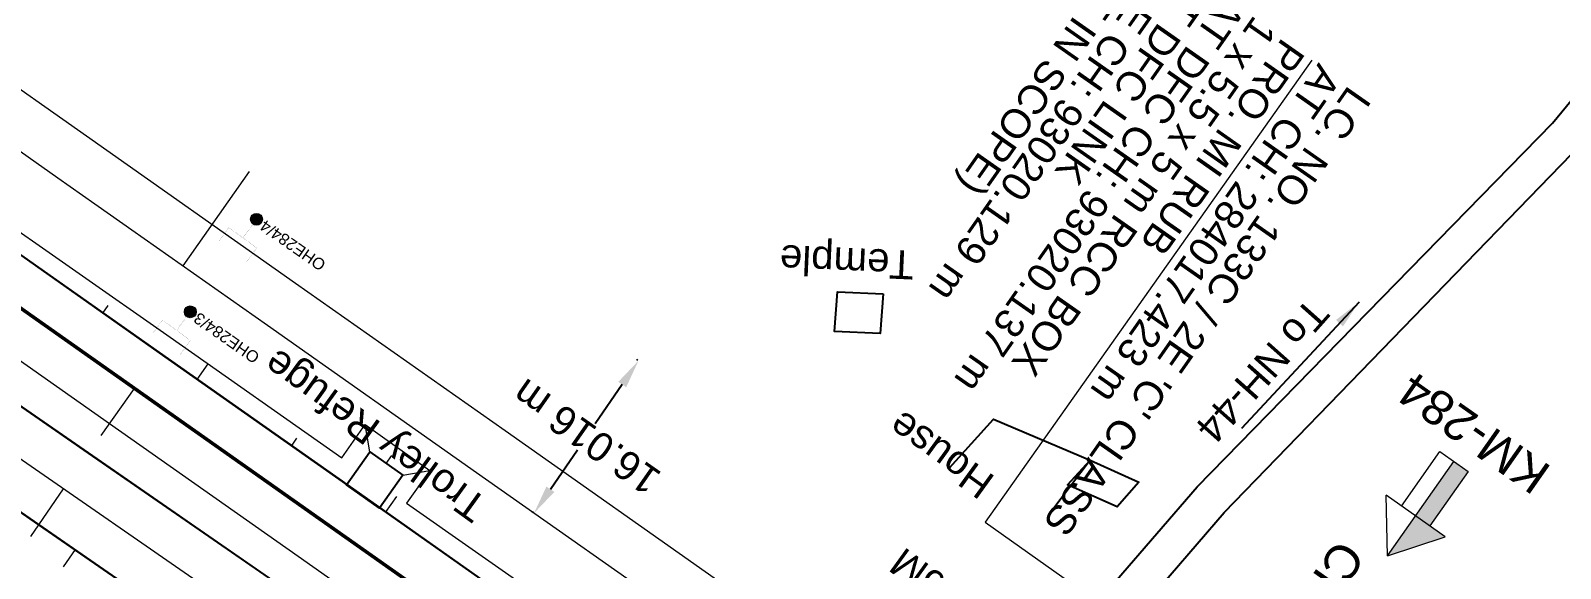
# Model space of a CAD drawing. Header units: metres. Extents: x 644418 to 1306172, y 3366650 to 6747308.
# Drawn here: x 657606.3 to 657739.1, y 3370344.5 to 3370391.1 of the extents above; entities that cross this region are included whole.
import ezdxf
from ezdxf.enums import TextEntityAlignment as Align

# ---------------------------------------------------------------- set-up
doc = ezdxf.new("R2010")
doc.units = ezdxf.units.M
doc.header["$MEASUREMENT"] = 0
doc.linetypes.add('CENTER', pattern=[2, 1.25, -0.25, 0.25, -0.25])
doc.layers.get('Defpoints').update_dxf_attribs({"lineweight": 0})
for name, color, linetype in [('C-ROAD-CNTR-N', 92, 'Continuous'), ('PROPOSED DFCC FORMATION LINE', 187, 'Continuous'), ('PROPOSED FORMATION LINE - Connecting line', 187, 'Continuous'), ('RELIGIOUS_PLACE', 251, 'Continuous'), ('RESIDENTIAL_BL_PUC', 251, 'Continuous'), ('Side Details', 251, 'Continuous'), ('SUB_ROAD_EDGE', 34, 'Continuous'), ('TOPO_TEXT', 251, 'Continuous'), ('Trolley Refuse', 10, 'Continuous')]:
    doc.layers.add(name, color=color, linetype=linetype)
for name, color, linetype, lineweight in [('Existing Chainage', 7, 'Continuous', 0), ('Existing IR Track', 143, 'Continuous', 0), ('Existing Railway Boundary', 7, 'CENTER', 0), ('KM STONE', 7, 'Continuous', 0), ('LC DETAILS IN PLAN', 7, 'Continuous', 0), ('OHE MAST', 8, 'Continuous', 0), ('OHE MAST TEXT', 8, 'Continuous', 0), ('PROP-DFC Connecting line', 1, 'Continuous', 0), ('Proposed Chainage', 10, 'Continuous', 0), ('Proposed Chainages Connecting line', 10, 'Continuous', 0), ('PROPOSED DFCC TOE LINE - Connecting line', 239, 'Continuous', 0), ('PROPOSED DFCC TOE SLOPES', 239, 'Continuous', 0), ('PROPOSED DFCC TOE SLOPES - Connecting line', 239, 'Continuous', 0), ('PROPOSED DFCC TRACK', 1, 'Continuous', 0)]:
    doc.layers.add(name, color=color, linetype=linetype, lineweight=lineweight)
doc.styles.get("Standard").update_dxf_attribs({"font": 'arial.ttf'})
doc.styles.add('Style-Arial', font='arial.ttf')
doc.dimstyles.new('DIM', dxfattribs={"dimtxt": 2.5, "dimasz": 2.5, "dimexe": 0.18, "dimexo": 0.0625, "dimgap": 0.09, "dimtad": 0, "dimtih": 1, "dimtoh": 1, "dimdec": 3, "dimzin": 0, "dimdsep": 46, "dimtxsty": 'Standard', "dimcen": 0.09, "dimadec": 0, "dimazin": 0, "dimtfac": 1, "dimtdec": 3, "dimtofl": 0, "dimtmove": 0, "dimatfit": 3, "dimfxl": 1, "dimtolj": 1, "dimtzin": 0, "dimarcsym": 0})
doc.dimstyles.new('ISO-25', dxfattribs={"dimtxt": 2.5, "dimasz": 2.5, "dimexe": 1.25, "dimexo": 0.625, "dimtad": 1, "dimtxsty": 'Standard', "dimcen": 2.5, "dimadec": 0, "dimazin": 0, "dimtfac": 1, "dimtmove": 0, "dimatfit": 3, "dimfxl": 1, "dimarcsym": 0})

# ---------------------------------------------------------------- blocks, each defined once
blk = doc.blocks.new('OHE MAST')
h = blk.add_hatch(color=256)
edge = h.paths.add_edge_path()
edge.add_arc((0, 0), 0.514, 0, 360)
at = {"const_width": 0.01, "flags": 128}
for points in [[(1.5, 3.5), (1.5, 2), (-1.5, 2), (-1.5, 3.5)], [(0, 2), (0, 0)]]:
    blk.add_lwpolyline(points, dxfattribs=at)
blk.add_circle((0, 0), 0.514)
blk = doc.blocks.new('KM POST PLAN')
at = {"extrusion": (0, 0, -1)}
h = blk.add_hatch(color=256, dxfattribs=at)
h.paths.add_polyline_path([(0, -20), (0, -8.47), (3, -8.47), (3, -20)])
h.paths.add_polyline_path([(0, -8.47), (0, 0), (6.25, -8.47), (3, -8.47)], flags=16)
at = {"flags": 128}
for points in [[(0, 0), (-6.25, -8.47), (6.25, -8.47)], [(0, 0), (0, -20)], [(0, 0), (6.25, -8.47)], [(3, -8.47), (3, -20), (-3, -20), (-3, -8.47)]]:
    blk.add_lwpolyline(points, dxfattribs=at)
at = {"style": 'Style-Arial'}
blk.add_attdef('KM-POST', text='', height=6, dxfattribs=at).set_placement((0, -26, -263.95), align=Align.MIDDLE_CENTER)
blk = doc.blocks.new('*D1545')
at = {"layer": 'Defpoints', "color": 0, "linetype": 'ByBlock', "ltscale": 0.5, "transparency": 16777216}
for p in [(657659.09, 3370362.49), (657659.09, 3370362.49), (657650.03, 3370349.28)]:
    blk.add_point(p, dxfattribs=at)
at = {"layer": 'Existing Railway Boundary', "color": 0, "linetype": 'ByBlock', "lineweight": -2, "ltscale": 0.5, "transparency": 16777216}
for p, q in [((657659.04, 3370362.52), (657658.95, 3370362.59)), ((657657.68, 3370360.43), (657655.33, 3370357.01)), ((657651.44, 3370351.34), (657653.79, 3370354.76)), ((657649.98, 3370349.32), (657649.88, 3370349.38))]:
    blk.add_line(p, q, dxfattribs=at)
at = {"layer": 'Existing Railway Boundary', "color": 0, "linetype": 'ByBlock', "ltscale": 0.5, "transparency": 16777216}
for points in [[(657657.34, 3370360.66), (657658.02, 3370360.19), (657659.09, 3370362.49)], [(657651.1, 3370351.58), (657651.79, 3370351.11), (657650.03, 3370349.28)]]:
    blk.add_solid(points, dxfattribs=at)
at = {"layer": 'Existing Railway Boundary', "color": 0, "linetype": 'ByBlock', "ltscale": 0.5, "transparency": 16777216, "insert": (657654.56, 3370355.88), "char_height": 2.5, "attachment_point": 5, "rotation": 145}
blk.add_mtext('\\A1;16.016 m', dxfattribs=at)

msp = doc.modelspace()

# ---------------------------------------------------------------- linework, layer by layer
at = {"layer": 'C-ROAD-CNTR-N', "color": 4, "linetype": 'Continuous', "lineweight": 50, "flags": 128}
msp.add_lwpolyline([(657778.5108, 3370245.3088), (656518.9277, 3371131.4062)], dxfattribs=at)
at = {"layer": 'Existing Chainage', "color": 0, "linetype": 'Continuous', "lineweight": 13, "flags": 128}
msp.add_lwpolyline([(657625.3095, 3370378.9006), (657619.5538, 3370370.7231)], dxfattribs=at)
at = {"layer": 'Existing IR Track', "flags": 128}
for points in [[(657479.0837, 3370469.6367), (657494.7503, 3370458.6204), (657510.4913, 3370447.5518), (657525.4845, 3370436.9769), (657540.4973, 3370426.3881), (657556.0263, 3370415.4584), (657571.5612, 3370404.5246), (657590.1621, 3370391.4214), (657608.7088, 3370378.3564), (657626.8917, 3370365.5584), (657645.0301, 3370352.7918), (657664.2026, 3370339.3306), (657683.4064, 3370325.8475), (657691.9961, 3370319.7715), (657698.7344, 3370315.0051), (657718.9308, 3370300.8201), (657737.6617, 3370287.6666), (657758.3662, 3370273.0929)], [(657497.1396, 3370462.1882), (657512.972, 3370451.059), (657527.89, 3370440.5672), (657542.9134, 3370430.0012), (657558.4511, 3370419.0771), (657573.8937, 3370408.2198), (657592.6018, 3370395.0611), (657611.2076, 3370381.9743), (657629.3453, 3370369.2203), (657647.5328, 3370356.4313), (657666.6418, 3370342.9742), (657685.8393, 3370329.4548), (657694.4109, 3370323.3752), (657701.3528, 3370318.4518), (657721.3174, 3370304.3853), (657740.3374, 3370290.9845)]]:
    msp.add_lwpolyline(points, dxfattribs=at)
at = {"layer": 'LC DETAILS IN PLAN', "linetype": 'Continuous', "lineweight": 0, "flags": 128}
msp.add_lwpolyline([(657717.5071, 3370388.5422), (657689.1712, 3370348.4833), (657699.7011, 3370341.0349), (657673.1849, 3370303.5484)], dxfattribs=at)
at = {"layer": 'PROP-DFC Connecting line', "color": 12, "linetype": 'Continuous', "lineweight": 0, "flags": 128}
msp.add_lwpolyline([(658000.7126, 3370086.1784), (657884.9972, 3370169.5125), (657882.9685, 3370170.9735), (657880.9398, 3370172.4344), (657878.911, 3370173.8952), (657876.882, 3370175.3558), (657874.8529, 3370176.8161), (657872.8235, 3370178.2761), (657870.7939, 3370179.7358), (657868.7639, 3370181.195, 0.00226771), (657794.8647, 3370233.7958), (657792.8212, 3370235.2361), (657790.7775, 3370236.6759), (657788.7334, 3370238.1153), (657786.6892, 3370239.5543), (657784.6447, 3370240.9932), (657782.6002, 3370242.4318), (657780.5555, 3370243.8703), (657778.5107, 3370245.3088), (656518.9277, 3371131.4062)], format="xyb", dxfattribs=at)
at = {"layer": 'Proposed Chainage', "lineweight": 0, "flags": 128}
msp.add_lwpolyline([(657606.3594, 3370347.2561), (657609.2017, 3370351.3697)], dxfattribs=at)
at = {"layer": 'Proposed Chainages Connecting line', "lineweight": 0, "flags": 128}
msp.add_lwpolyline([(657612.4737, 3370356), (657615.3506, 3370360.0894)], dxfattribs=at)
at = {"layer": 'PROPOSED DFCC FORMATION LINE', "lineweight": 0, "flags": 128}
for points in [[(657691.4361, 3370299.1086), (657677.1508, 3370308.9789), (657660.6964, 3370320.3479), (657644.2421, 3370331.7169), (657627.7877, 3370343.0859), (657611.3334, 3370354.4549), (657594.879, 3370365.8239), (657578.4246, 3370377.1929), (657561.9703, 3370388.5619), (657545.5159, 3370399.9309), (657544.8012, 3370400.4247), (657534.1698, 3370407.7704), (657529.0616, 3370411.2999), (657523.5383, 3370415.1161), (657512.6072, 3370422.6689), (657496.1529, 3370434.0379), (657479.6985, 3370445.4069), (657463.2441, 3370456.7759), (657446.7898, 3370468.1449)], [(657691.4649, 3370299.1494), (657677.1792, 3370309.02), (657660.7248, 3370320.389), (657644.2705, 3370331.758), (657627.8161, 3370343.127), (657611.3618, 3370354.496), (657594.9074, 3370365.865), (657578.4531, 3370377.234), (657561.9987, 3370388.603), (657545.5443, 3370399.972), (657544.8296, 3370400.4658), (657534.1982, 3370407.8116), (657529.09, 3370411.341), (657523.5667, 3370415.1573), (657512.6356, 3370422.71), (657496.1813, 3370434.079), (657479.7269, 3370445.448), (657463.2726, 3370456.817), (657446.8182, 3370468.186)], [(657748.3708, 3370271.0968), (657732.0129, 3370282.6042), (657715.6551, 3370294.1117), (657699.2973, 3370305.6192), (657682.9395, 3370317.1266), (657666.5817, 3370328.6341), (657650.2239, 3370340.1416), (657633.8661, 3370351.6491), (657617.5082, 3370363.1565), (657601.1504, 3370374.664), (657584.7926, 3370386.1715), (657568.4348, 3370397.6789), (657552.077, 3370409.1864), (657550.2499, 3370410.4717), (657535.7192, 3370420.6939), (657533.8921, 3370421.9792), (657519.3614, 3370432.2014), (657503.0035, 3370443.7088), (657486.6457, 3370455.2163), (657470.2879, 3370466.7238)], [(657740.864, 3370255.7799), (657738.6764, 3370257.2914), (657722.2221, 3370268.6604), (657705.7677, 3370280.0294), (657689.3133, 3370291.3984), (657672.859, 3370302.7674), (657656.4046, 3370314.1364), (657639.9503, 3370325.5054), (657623.4959, 3370336.8744), (657607.0416, 3370348.2434), (657590.5872, 3370359.6124), (657574.1328, 3370370.9814), (657557.6785, 3370382.3504), (657541.2241, 3370393.7194), (657540.5094, 3370394.2132), (657529.878, 3370401.5589), (657524.7698, 3370405.0884), (657519.2465, 3370408.9046), (657508.3154, 3370416.4574), (657491.8611, 3370427.8264), (657475.4067, 3370439.1954), (657458.9523, 3370450.5644), (657442.498, 3370461.9334)], [(657740.8924, 3370255.821), (657738.7048, 3370257.3325), (657722.2505, 3370268.7015), (657705.7961, 3370280.0705), (657689.3418, 3370291.4395), (657672.8874, 3370302.8085), (657656.433, 3370314.1775), (657639.9787, 3370325.5465), (657623.5243, 3370336.9155), (657607.07, 3370348.2845), (657590.6156, 3370359.6535), (657574.1613, 3370371.0225), (657557.7069, 3370382.3915), (657541.2525, 3370393.7605), (657540.5378, 3370394.2543), (657529.9064, 3370401.6), (657524.7982, 3370405.1295), (657519.2749, 3370408.9458), (657508.3438, 3370416.4985), (657491.8895, 3370427.8675), (657475.4351, 3370439.2365), (657458.9808, 3370450.6055), (657442.5264, 3370461.9745)]]:
    msp.add_lwpolyline(points, dxfattribs=at)
at = {"layer": 'PROPOSED DFCC TOE LINE - Connecting line', "lineweight": 0, "flags": 128}
msp.add_lwpolyline([(657474.3531, 3370465.0142), (657487.1583, 3370455.9449), (657503.5204, 3370444.4436), (657519.8438, 3370432.8871), (657534.3678, 3370422.6553), (657536.1942, 3370421.3691), (657550.7356, 3370411.1621), (657552.5809, 3370409.9028), (657568.997, 3370398.4781), (657585.5313, 3370387.2215), (657602.0613, 3370375.9588), (657618.464, 3370364.5152), (657633.3393, 3370354.083), (657635.3654, 3370356.951), (657640.9886, 3370352.9787), (657638.9756, 3370350.1292), (657651.2112, 3370341.545), (657667.9518, 3370330.5817), (657680.3922, 3370319.5361)], dxfattribs=at)
at = {"layer": 'PROPOSED DFCC TOE SLOPES', "linetype": 'Continuous', "lineweight": 0, "flags": 128}
msp.add_lwpolyline([(657610.2149, 3370346.1116), (657609.1868, 3370344.6237)], dxfattribs=at)
at = {"layer": 'PROPOSED DFCC TOE SLOPES - Connecting line', "linetype": 'Continuous', "lineweight": 0, "flags": 128}
for points in [[(657612.6135, 3370366.5999), (657613.0847, 3370367.2697)], [(657620.7924, 3370360.8462), (657621.7516, 3370362.2096)], [(657635.7712, 3370354.5923), (657635.3654, 3370356.951)], [(657628.9713, 3370355.0924), (657629.4551, 3370355.7801)], [(657637.2005, 3370353.5826), (657637.6843, 3370354.2703)], [(657638.6299, 3370352.5729), (657640.9886, 3370352.9787)], [(657637.1502, 3370349.3387), (657638.1257, 3370350.7254)]]:
    msp.add_lwpolyline(points, dxfattribs=at)
at = {"layer": 'PROPOSED DFCC TRACK', "color": 12, "flags": 128}
msp.add_lwpolyline([(658289.6175, 3369874.2512), (657836.5764, 3370193.6147), (657834.533, 3370195.0552), (657832.4896, 3370196.4955), (657830.4462, 3370197.9357), (657828.4026, 3370199.3757), (657826.3588, 3370200.8155), (657824.3148, 3370202.2549), (657822.2705, 3370203.694), (657820.2259, 3370205.1326, 0.0018521), (657759.4746, 3370247.5317), (657757.4191, 3370248.9547), (657755.3632, 3370250.3772), (657753.3071, 3370251.7993), (657751.2508, 3370253.221), (657749.1943, 3370254.6426), (657747.1376, 3370256.0639), (657745.0809, 3370257.4851), (657743.0241, 3370258.9062), (656537.4002, 3371091.9218)], format="xyb", dxfattribs=at)
at = {"layer": 'PROPOSED FORMATION LINE - Connecting line', "lineweight": 0, "flags": 128}
for points in [[(657748.3995, 3370271.1376), (657732.0417, 3370282.6451), (657715.6839, 3370294.1526), (657699.3261, 3370305.6601), (657682.9683, 3370317.1675), (657666.6105, 3370328.675), (657650.2526, 3370340.1825), (657633.8948, 3370351.69), (657617.537, 3370363.1974), (657601.1792, 3370374.7049), (657584.8214, 3370386.2124), (657568.4636, 3370397.7198), (657552.1058, 3370409.2273), (657550.2787, 3370410.5126), (657535.7479, 3370420.7348), (657533.9209, 3370422.0201), (657519.3901, 3370432.2423), (657503.0323, 3370443.7497), (657486.6745, 3370455.2572), (657470.3167, 3370466.7647)], [(657744.0555, 3370264.9626), (657727.6976, 3370276.47), (657711.3398, 3370287.9775), (657694.982, 3370299.485), (657678.6242, 3370310.9925), (657662.2664, 3370322.4999), (657645.9086, 3370334.0074), (657629.5508, 3370345.5149), (657613.1929, 3370357.0224), (657596.8351, 3370368.5298), (657580.4773, 3370380.0373), (657564.1195, 3370391.5448), (657547.7617, 3370403.0522), (657545.9346, 3370404.3375), (657531.4039, 3370414.5597), (657529.5768, 3370415.845), (657515.0461, 3370426.0672), (657498.6882, 3370437.5747), (657482.3304, 3370449.0821), (657465.9726, 3370460.5896)]]:
    msp.add_lwpolyline(points, dxfattribs=at)
at = {"layer": 'RELIGIOUS_PLACE', "linetype": 'Continuous'}
for points in [[(657680.303, 3370368.296, 268.174), (657680.043, 3370364.846, 268.222), (657676.09, 3370365.021, 268.235), (657676.35, 3370368.4713, 268.235)], [(657698.274, 3370353.854, 269.897), (657702.496, 3370351.97, 269.057), (657700.606, 3370349.81, 269.203), (657696.3149, 3370351.7248, 269.203)]]:
    msp.add_polyline3d(points, close=True, dxfattribs=at)
at = {"layer": 'RESIDENTIAL_BL_PUC', "linetype": 'Continuous'}
msp.add_polyline3d([(657686.07, 3370353.215, 269.59), (657689.896, 3370357.42, 269.59), (657698.273, 3370353.853, 269.897), (657694.9355, 3370349.4864, 269.897)], dxfattribs=at)
at = {"layer": 'SUB_ROAD_EDGE', "linetype": 'Continuous'}
for points in [[(657570.681, 3370176.502, 267.846), (657590.489, 3370200.37, 267.896), (657617.057, 3370232.253, 268.071), (657641.299, 3370261.434, 268.436), (657664.556, 3370293.978, 268.812), (657667.387, 3370298.034, 268.932), (657669.139, 3370300.654, 269.051), (657676.436, 3370312.019, 270.047), (657693.188, 3370334.966, 270.502), (657700.545, 3370343.475, 270.19), (657707.561, 3370351.565, 269.283), (657738.378, 3370383.083, 268.526), (657770.178, 3370421.695, 268.968), (657799.37, 3370459.619, 268.984), (657830.501, 3370499.679, 268.917)], [(657573.228, 3370174.377, 267.803), (657593.063, 3370198.727, 267.904), (657619.63, 3370230.697, 268.074), (657643.637, 3370260.498, 268.453), (657667.476, 3370291.837, 268.807), (657671.369, 3370295.918, 268.907), (657673.679, 3370299.508, 269.05), (657679.656, 3370309.857, 270.072), (657696.551, 3370332.556, 270.418), (657702.877, 3370341.169, 270.202), (657709.905, 3370349.342, 269.338), (657740.948, 3370381.359, 268.52), (657772.212, 3370419.64, 268.972), (657801.983, 3370457.911, 268.994), (657807.013, 3370464.561, 269.049), (657833.247, 3370498.13, 268.901)]]:
    msp.add_polyline3d(points, dxfattribs=at)
at = {"layer": 'Trolley Refuse'}
msp.add_lwpolyline([(657635.7712, 3370354.5923), (657638.6299, 3370352.5729), (657636.6104, 3370349.7142), (657633.7518, 3370351.7337)], close=True, dxfattribs=at)

# ---------------------------------------------------------------- block references
at = {"layer": 'KM STONE'}
ref = msp.add_blockref('KM POST PLAN', (657724.0817, 3370345.563), dxfattribs=dict(at, xscale=0.4999999999999998, yscale=0.4999999999999998, zscale=0.4999999999999998, rotation=144.920621047519))
ref.add_attrib('KM-POST', 'KM-284', dxfattribs={"layer": '0', "height": 3, "rotation": 144.920621, "style": 'Style-Arial'}).set_placement((657731.5529, 3370356.2017), align=Align.MIDDLE_CENTER)
at = {"layer": 'OHE MAST', "color": 2, "rotation": 143.3908318566117}
for p in [(657625.949, 3370374.749), (657620.203, 3370366.725)]:
    msp.add_blockref('OHE MAST', p, dxfattribs=at)

# ---------------------------------------------------------------- texts
at = {"layer": 'Existing Chainage', "color": 0, "linetype": 'Continuous', "lineweight": 0, "insert": (657708.8312, 3370328.9716, 270.139), "char_height": 3, "attachment_point": 6, "rotation": 234.922028, "line_spacing_factor": 0.6, "style": 'Style-Arial'}
msp.add_mtext('CH:284000', dxfattribs=at)
at = {"layer": 'LC DETAILS IN PLAN', "color": 10}
for s, p in [('(NOT IN SCOPE)', (657702.3709, 3370400.298)), ('LINE CH: 93020.129 m', (657704.8668, 3370398.3355)), ('AT DFC LINK', (657707.3627, 3370396.373)), ('AT DFC CH: 93020.137 m', (657709.8586, 3370394.4104)), ('1 x 5.5 x 5 m RCC BOX', (657712.5169, 3370392.5305)), ('PRO. MI RUB', (657714.9723, 3370390.5788))]:
    msp.add_text(s, height=2.5, rotation=235, dxfattribs=at).set_placement(p)
at = {"layer": 'LC DETAILS IN PLAN'}
for s, p in [('AT CH: 284017.423 m', (657718.1173, 3370388.3872)), ("LC. NO. 133C / 2E 'C' CLASS", (657720.7079, 3370386.4514))]:
    msp.add_text(s, height=2.5, rotation=235, dxfattribs=at).set_placement(p)
at = {"layer": 'OHE MAST TEXT'}
for s, p in [('OHE284/4', (657629.1006, 3370372.4809)), ('OHE284/3', (657623.3546, 3370364.4569))]:
    msp.add_text(s, height=1, rotation=145, dxfattribs=at).set_placement(p, align=Align.MIDDLE_CENTER)
at = {"layer": 'Side Details'}
for s, p in [('House', (657690.1433, 3370352.3686)), ('VC-4.16M', (657694.8423, 3370337.1878))]:
    msp.add_text(s, height=2.5, rotation=144.100313, dxfattribs=at).set_placement(p)
at = {"layer": 'SUB_ROAD_EDGE', "color": 8, "linetype": 'Continuous'}
msp.add_text('To NH-44', height=2.5, rotation=228.3954, dxfattribs=at).set_placement((657717.3058, 3370368.1015))
at = {"layer": 'TOPO_TEXT'}
msp.add_text('Temple', height=2.5, rotation=177.460287, dxfattribs=at).set_placement((657683.0346, 3370372.0181))
at = {"layer": 'Trolley Refuse', "style": 'Style-Arial'}
msp.add_text('Trolley Refuge', height=2.5, rotation=144.188374, dxfattribs=at).set_placement((657646.1615, 3370350.3608))

# ---------------------------------------------------------------- dimensions: what is measured, and where the dimension line sits
at = {"layer": 'Existing Railway Boundary', "linetype": 'ByBlock', "ltscale": 0.5}
dim = msp.add_aligned_dim(p1=(657650.0294, 3370349.2817), p2=(657659.0936, 3370362.4862), distance=0, dimstyle='DIM', override={"dimpost": ' m'}, dxfattribs=at)
dim.commit()
dim.dimension.update_dxf_attribs({"geometry": '*D1545', "text_midpoint": (657654.5615, 3370355.8839), "text_rotation": 145})

# ---------------------------------------------------------------- leaders
at = {"layer": 'SUB_ROAD_EDGE', "color": 8, "linetype": 'Continuous'}
msp.add_leader([(657721.602, 3370367.5719), (657711.4139, 3370356.6093)], dimstyle='ISO-25', override={"dimtxt": 0.5, "dimasz": 2.5, "dimtad": 0}, dxfattribs=at)

doc.saveas('drawing.dxf')
